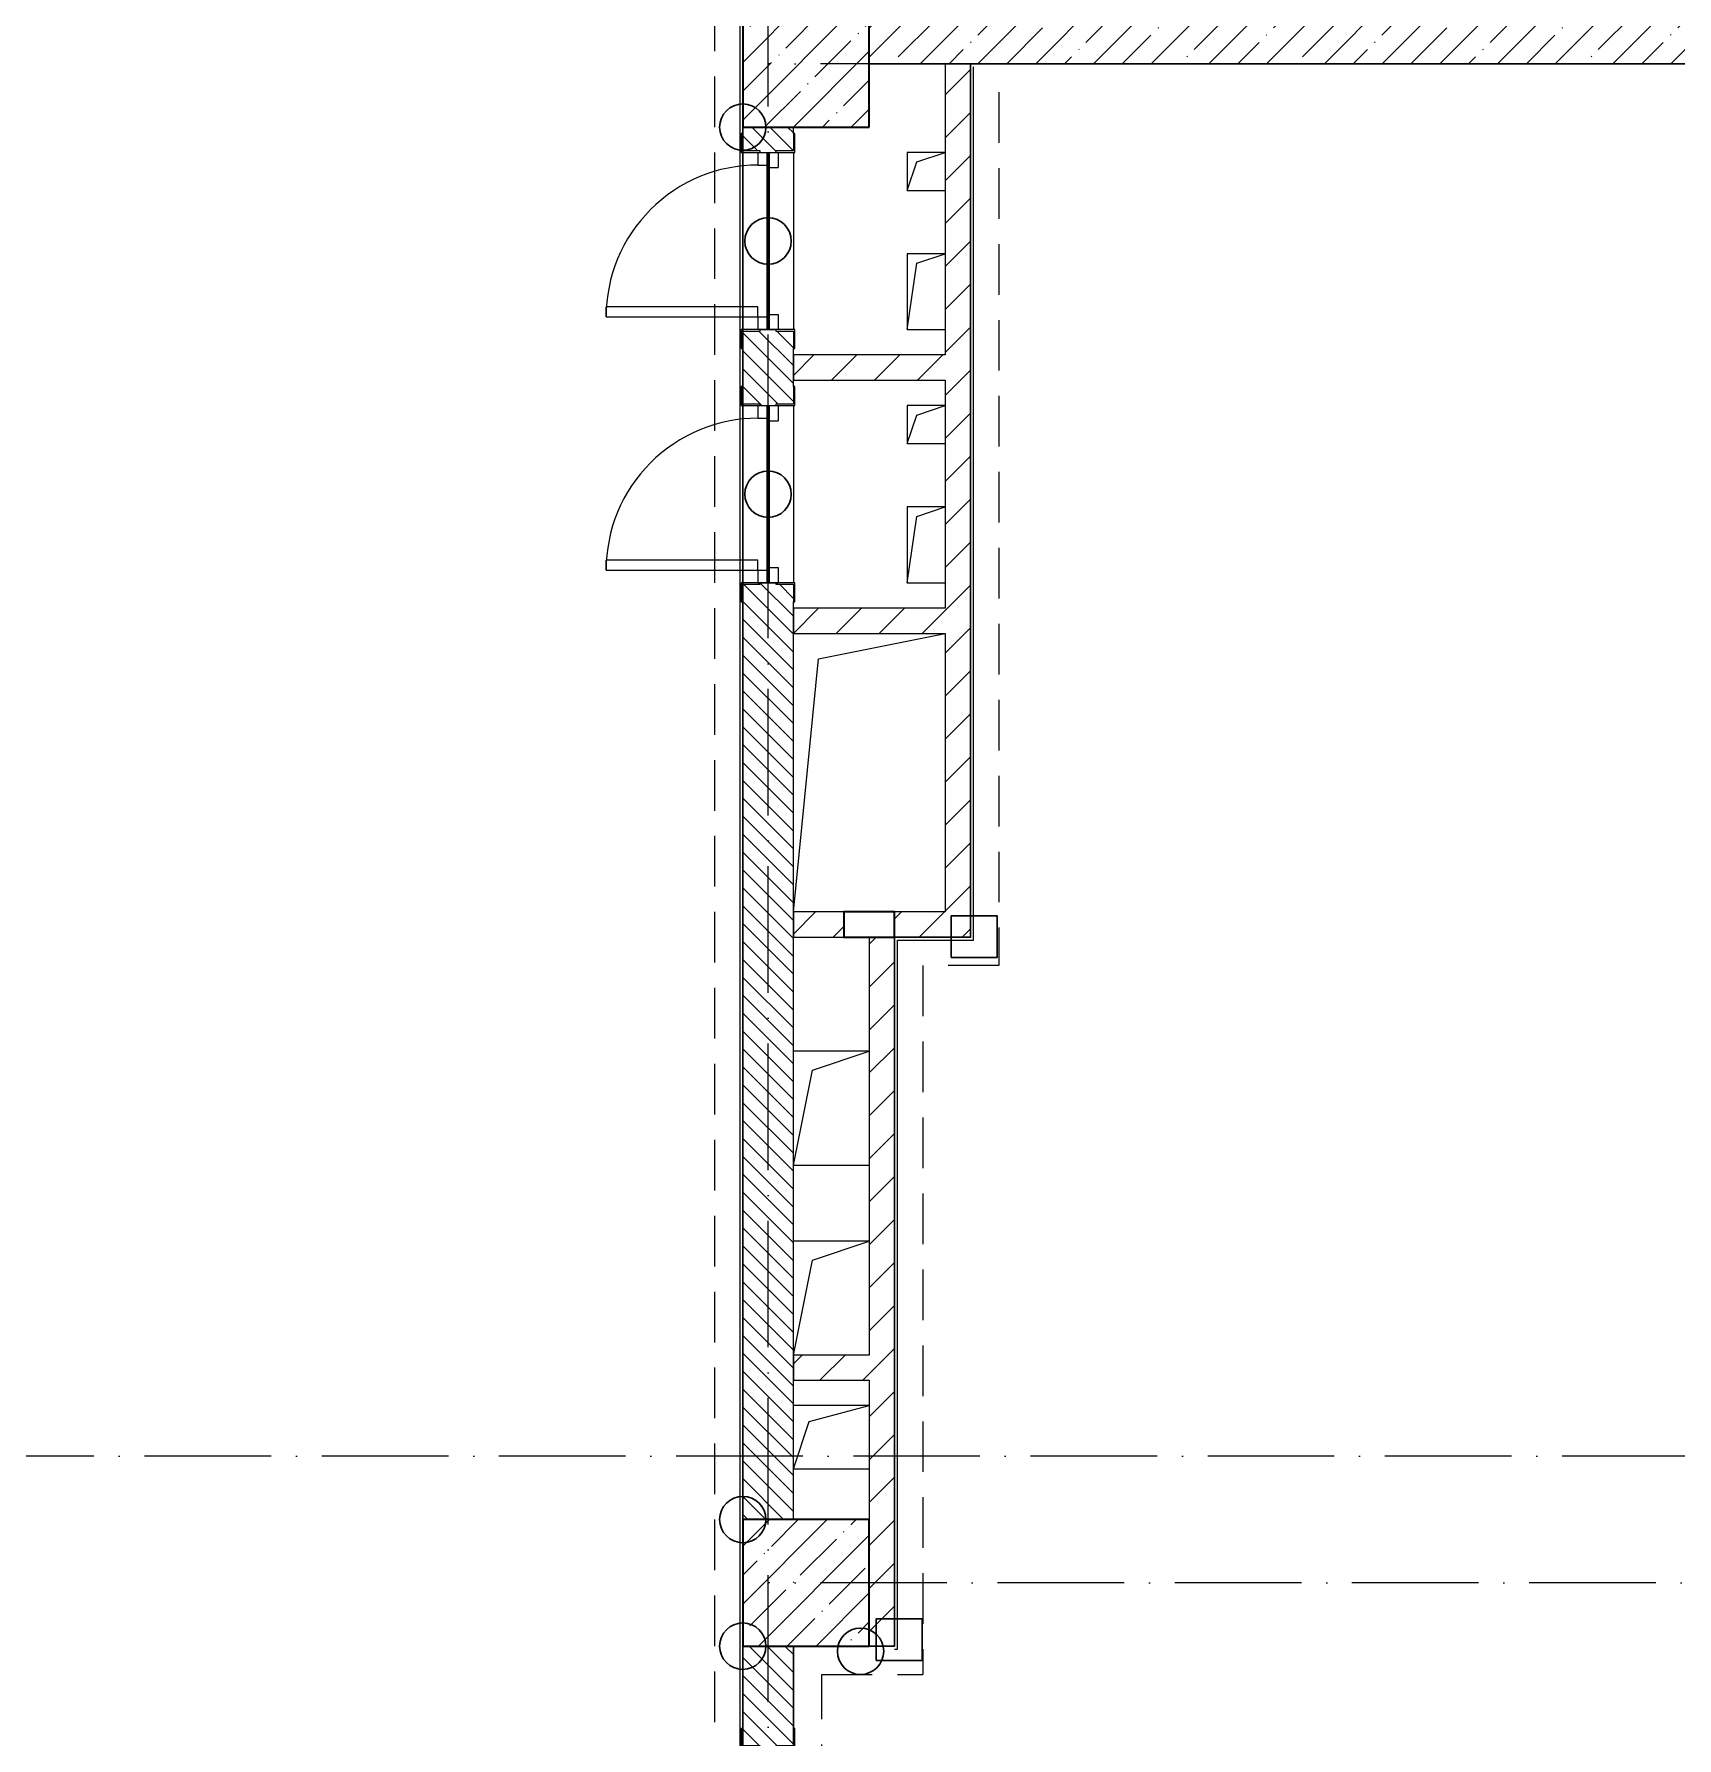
# Model space of a CAD drawing. Header units: millimetres. Extents: x -213536 to 1564669, y -45299 to 942238.
# Drawn here: x 523492 to 529983, y 427773 to 434503 of the extents above; entities that cross this region are included whole.
import ezdxf

# ---------------------------------------------------------------- set-up
doc = ezdxf.new("R2010")
doc.units = ezdxf.units.MM
doc.linetypes.add('50_200_ШТРИХ_1Т_ш5_п1_п1_', pattern=[700, 500, -100, 0, -100])
doc.linetypes.add('Штриховая _2 мм - 1 мм_', pattern=[300, 200, -100])
for name, color, linetype, lineweight in [('0-1', 7, 'Continuous', 5), ('0-2', 7, 'Continuous', 9), ('2) ПГП 4м', 4, 'Continuous', 30), ('2.3) ПГП шлюз 1.8 м-', 140, 'Continuous', 60), ('3) ЖБ 4м', 3, 'Continuous', 30), ('4) Метл уголки', 6, 'Continuous', 30), ('5) Швы', 2, 'Continuous', 30), ('Каркас_Импост', 7, 'Continuous', 13), ('Несущие колонны', 7, 'Continuous', 9), ('Несущие колонны-1', 7, 'Continuous', 35), ('Обобщенные модели', 7, 'Continuous', 9), ('Оси-2', 7, '50_200_ШТРИХ_1Т_ш5_п1_п1_', 9), ('Открывание-1', 7, 'Continuous', 9), ('Панель', 7, 'Continuous', 13), ('Стены', 7, 'Continuous', 9), ('Стены-1', 7, 'Continuous', 13), ('Штриховка разреза-1', 7, 'Continuous', 9)]:
    doc.layers.add(name, color=color, linetype=linetype, lineweight=lineweight)
doc.layers.add('СТ-1_1', color=7, linetype='Штриховая _2 мм - 1 мм_', lineweight=90, true_color=0x888888)
doc.layers.get('0-2').off()
pattern_1 = [(135, (0, 0), (-35.35534, -35.35534), [])]
pattern_2 = [(45, (0, 0), (-84.85281, 84.85281), [])]

# ---------------------------------------------------------------- blocks, each defined once
blk = doc.blocks.new('Ось 3 этаж')
at = {"layer": 'Оси-2'}
for p, q in [((526392.1, 423014.8), (526392.1, 477896.8)), ((536900.4, 434385.4), (526392.1, 434385.4)), ((535630.4, 428885.4), (428373.3, 428885.4)), ((536900.4, 428385.4), (526392.1, 428385.4))]:
    blk.add_line(p, q, dxfattribs=at)
blk = doc.blocks.new('BSC_Колонна _Прямоугольная - 500х500-V22-АИ2_03_План отделки стен 3-го этажа _Часть 2_')
at = {"layer": 'Несущие колонны'}
h = blk.add_hatch(dxfattribs=at)
h.set_pattern_fill('FP_30', color=256, style=0, pattern_type=2)
h.set_pattern_definition([(45, (-95850, -9150), (-114.04925, 114.04925), []), (45, (-95735.95, -9150), (-114.04925, 114.04925), [201.613, -40.323, 3.353, -36.97])])
h.paths.add_polyline_path([(-250, -250), (250, -250), (250, 250), (-250, 250)], flags=0)
at = {"layer": 'Несущие колонны-1'}
for p, q in [((250, 250), (-250, 250)), ((-250, 250), (-250, -250)), ((250, -250), (250, 250)), ((-250, -250), (250, -250))]:
    blk.add_line(p, q, dxfattribs=at)
blk = doc.blocks.new('BSC_Колонна _Прямоугольная - 500х500-V77-АИ2_03_План отделки стен 3-го этажа _Часть 2_')
at = {"layer": 'Несущие колонны'}
h = blk.add_hatch(dxfattribs=at)
h.set_pattern_fill('FP_87', color=256, style=0, pattern_type=2)
h.set_pattern_definition([(45, (-95850, -3150), (-114.04925, 114.04925), []), (45, (-95735.95, -3150), (-114.04925, 114.04925), [201.613, -40.323, 3.353, -36.97])])
h.paths.add_polyline_path([(-250, -250), (250, -250), (250, 250), (-250, 250)], flags=0)
at = {"layer": 'Несущие колонны-1'}
for p, q in [((250, 250), (-250, 250)), ((-250, 250), (-250, -250)), ((250, -250), (250, 250)), ((-250, -250), (250, -250))]:
    blk.add_line(p, q, dxfattribs=at)
blk = doc.blocks.new('Дверь_СКБ_1Ст_Внутренняя_ШЕР - СОШ_Д-1__Дв_700x1800h_Технический шкаф ЭОМ и СС_EI30-28555104-АИ2_03_План отделки стен 3-го этажа _Часть 2_')
at = {"layer": 'Каркас_Импост'}
for p, q in [((-287.5, 40), (-337.5, 40)), ((-337.5, 31), (-337.5, -31)), ((-287.5, 40), (-287.5, 0)), ((-287.5, 0), (-277.5, 0)), ((-277.5, 0), (-277.5, -40)), ((302.5, 0), (312.5, 0)), ((302.5, 0), (302.5, -40)), ((362.5, 40), (312.5, 40)), ((312.5, 40), (312.5, 0)), ((362.5, 31), (362.5, -31)), ((-277.5, -40), (-337.5, -40)), ((362.5, -40), (302.5, -40))]:
    blk.add_line(p, q, dxfattribs=at)
at = {"layer": 'Открывание-1'}
blk.add_arc((-287.5, 40), 600, 360, 90, dxfattribs=at)
at = {"layer": 'Панель'}
for p, q in [((-287.5, 640), (-247.5, 640)), ((-287.5, 640), (-287.5, 40)), ((-247.5, 40), (-247.5, 640)), ((-287.5, 40), (-247.5, 40))]:
    blk.add_line(p, q, dxfattribs=at)
blk = doc.blocks.new('Дверь_СКБ_1Ст_Внутренняя_ШЕР - СОШ_Д-1__Дв_700x1800h_Технический шкаф ЭОМ и СС_EI30-28561278-АИ2_03_План отделки стен 3-го этажа _Часть 2_')
at = {"layer": 'Каркас_Импост'}
for p, q in [((-287.5, 40), (-337.5, 40)), ((-337.5, 40), (-337.5, -40)), ((-287.5, 40), (-287.5, 0)), ((-287.5, 0), (-277.5, 0)), ((-277.5, 0), (-277.5, -40)), ((302.5, 0), (312.5, 0)), ((302.5, 0), (302.5, -40)), ((362.5, 40), (312.5, 40)), ((312.5, 40), (312.5, 0)), ((362.5, 31), (362.5, -31)), ((-277.5, -40), (-337.5, -40)), ((362.5, -40), (302.5, -40))]:
    blk.add_line(p, q, dxfattribs=at)
at = {"layer": 'Открывание-1'}
blk.add_arc((-287.5, 40), 600, 360, 90, dxfattribs=at)
at = {"layer": 'Панель'}
for p, q in [((-287.5, 640), (-247.5, 640)), ((-287.5, 640), (-287.5, 40)), ((-247.5, 40), (-247.5, 640)), ((-287.5, 40), (-247.5, 40))]:
    blk.add_line(p, q, dxfattribs=at)
blk = doc.blocks.new('154_Стойка_СКБ_Уголок - СМ-2180_200-28268025-АИ2_03_План отделки стен 3-го этажа _Часть 2_')
at = {"layer": 'Обобщенные модели'}
for p, q in [((125, 156), (125, 81)), ((200, 156), (125, 156)), ((131, 81), (131, 150)), ((131, 150), (200, 150)), ((200, 150), (200, 156)), ((125, 81), (131, 81)), ((131, 19), (125, 19)), ((125, 19), (125, -56)), ((131, -50), (131, 19)), ((125, -56), (200, -56)), ((200, -50), (131, -50)), ((200, -56), (200, -50))]:
    blk.add_line(p, q, dxfattribs=at)
blk = doc.blocks.new('Фахверк_СКБ_Уголок - 200_3960_зеркало-28268689-АИ2_03_План отделки стен 3-го этажа _Часть 2_')
at = {"layer": 'Обобщенные модели'}
for p, q in [((200, 156), (125, 156)), ((125, 156), (125, 81)), ((131, 81), (131, 150)), ((131, 150), (200, 150)), ((200, 150), (200, 156)), ((125, 81), (131, 81)), ((131, 19), (125, 19)), ((125, 19), (125, -56)), ((131, -50), (131, 19)), ((125, -56), (200, -56)), ((200, -50), (131, -50)), ((200, -56), (200, -50))]:
    blk.add_line(p, q, dxfattribs=at)
blk = doc.blocks.new('Фахверк_СКБ_Уголок - 200_3960-28268576-АИ2_03_План отделки стен 3-го этажа _Часть 2_')
at = {"layer": 'Обобщенные модели'}
for p, q in [((200, 156), (125, 156)), ((125, 156), (125, 81)), ((131, 81), (131, 150)), ((131, 150), (200, 150)), ((200, 150), (200, 156)), ((125, 81), (131, 81)), ((131, 19), (125, 19)), ((125, 19), (125, -56)), ((131, -50), (131, 19)), ((125, -56), (200, -56)), ((200, -50), (131, -50)), ((200, -56), (200, -50))]:
    blk.add_line(p, q, dxfattribs=at)
blk = doc.blocks.new('AR_Отверстие прямоугольное _в плите_ - AR_Отверстие прямоугольное _в плите_-30423637-АИ2_03_План отделки стен 3-го этажа _Часть 2_')
at = {"layer": 'Обобщенные модели'}
for p, q in [((75, 150), (-75, 150)), ((-75, 150), (-75, -150)), ((-37.5, 112.5), (75, 150)), ((-75, -150), (-37.5, 112.5)), ((-75, -150), (75, -150))]:
    blk.add_line(p, q, dxfattribs=at)
blk = doc.blocks.new('AR_Отверстие прямоугольное _в плите_ - AR_Отверстие прямоугольное _в плите_-30423627-АИ2_03_План отделки стен 3-го этажа _Часть 2_')
at = {"layer": 'Обобщенные модели'}
for p, q in [((75, 75), (-75, 75)), ((-75, 75), (-75, -75)), ((-37.5, 37.5), (75, 75)), ((-75, -75), (-37.5, 37.5)), ((-75, -75), (75, -75))]:
    blk.add_line(p, q, dxfattribs=at)
blk = doc.blocks.new('AR_Отверстие прямоугольное _в плите_ - AR_Отверстие прямоугольное _в плите_-30552713-АИ2_03_План отделки стен 3-го этажа _Часть 2_')
at = {"layer": 'Обобщенные модели'}
for p, q in [((-200, 450), (300, 550)), ((-300, -550), (-200, 450))]:
    blk.add_line(p, q, dxfattribs=at)
blk = doc.blocks.new('AR_Отверстие прямоугольное _в плите_ - AR_Отверстие прямоугольное _в плите_-30552572-АИ2_03_План отделки стен 3-го этажа _Часть 2_')
at = {"layer": 'Обобщенные модели'}
for p, q in [((150, 125), (-150, 125)), ((-87.5, 62.5), (150, 125)), ((-150, -125), (-87.5, 62.5)), ((-150, -125), (150, -125))]:
    blk.add_line(p, q, dxfattribs=at)
blk = doc.blocks.new('AR_Отверстие прямоугольное _в плите_ - AR_Отверстие прямоугольное _в плите_-V243-АИ2_03_План отделки стен 3-го этажа _Часть 2_')
at = {"layer": 'Обобщенные модели'}
for p, q in [((150, 225), (-150, 225)), ((-75, 150), (150, 225)), ((-150, -225), (-75, 150))]:
    blk.add_line(p, q, dxfattribs=at)
blk = doc.blocks.new('AR_Отверстие прямоугольное _в плите_ - AR_Отверстие прямоугольное _в плите_-V241-АИ2_03_План отделки стен 3-го этажа _Часть 2_')
at = {"layer": 'Обобщенные модели'}
for p, q in [((150, 225), (-150, 225)), ((-75, 150), (150, 225)), ((-150, -225), (-75, 150)), ((-150, -225), (150, -225))]:
    blk.add_line(p, q, dxfattribs=at)
blk = doc.blocks.new('BSC_Колонна _Прямоугольная1 - 200х100 _металл_-35191367-АИ2_03_План отделки стен 3-го этажа _Часть 2_')
at = {"layer": 'Несущие колонны-1'}
for p, q in [((100, 50), (-100, 50)), ((-100, 50), (-100, -50)), ((100, -50), (100, 50)), ((-100, -50), (100, -50))]:
    blk.add_line(p, q, dxfattribs=at)
blk = doc.blocks.new('0125-Р-ОО-Ш2-АР-о_23_10_2024_rvt-1-АИ2_03_План отделки стен 3-го этажа _Часть 2_')
at = {"layer": 'Штриховка разреза-1'}
h = blk.add_hatch(dxfattribs=at)
h.set_pattern_fill('FP_2', color=256, style=0, pattern_type=2)
h.set_pattern_definition([(45, (0, 0), (-114.04925, 114.04925), []), (45, (114.05, 0), (-114.04925, 114.04925), [201.612, -40.322, 3.353, -36.97])])
h.paths.add_polyline_path([(103100, 9150), (103100, 9400), (96100, 9400), (96100, 9150), (102188.9, 9150)], flags=0)
h = blk.add_hatch(dxfattribs=at)
h.set_pattern_fill('FP_3', color=256, style=0, pattern_type=2)
h.set_pattern_definition(pattern_2)
h.paths.add_polyline_path([(96400, 5800), (96500, 5800), (96500, 9150), (96400, 9150), (96400, 6900)], flags=0)
h = blk.add_hatch(dxfattribs=at)
h.set_pattern_fill('FP_1', color=256, style=0, pattern_type=2)
h.set_pattern_definition(pattern_1)
h.paths.add_polyline_path([(95800, 3400), (95800, 7094), (95731, 7094), (95731, 7100), (95669, 7100), (95669, 7094), (95600, 7094), (95600, 3400)], flags=0)
h.paths.add_polyline_path([(95731, 7800), (95731, 7806), (95800, 7806), (95800, 8094), (95731, 8094), (95731, 8100), (95669, 8100), (95669, 8094), (95600, 8094), (95600, 7806), (95669, 7806), (95669, 7800)], flags=0)
h.paths.add_polyline_path([(95731, 8800), (95731, 8806), (95800, 8806), (95800, 8900), (95600, 8900), (95600, 8806), (95669, 8806), (95669, 8800)], flags=0)
h = blk.add_hatch(dxfattribs=at)
h.set_pattern_fill('FP_3', color=256, style=0, pattern_type=2)
h.set_pattern_definition(pattern_2)
h.paths.add_polyline_path([(96400, 7900), (96400, 8000), (95800, 8000), (95800, 7900)], flags=0)
h = blk.add_hatch(dxfattribs=at)
h.set_pattern_fill('FP_3', color=256, style=0, pattern_type=2)
h.set_pattern_definition(pattern_2)
h.paths.add_polyline_path([(95800, 6900), (96400, 6900), (96400, 7000), (95800, 7000), (95800, 6948.8)], flags=0)
h = blk.add_hatch(dxfattribs=at)
h.set_pattern_fill('FP_3', color=256, style=0, pattern_type=2)
h.set_pattern_definition(pattern_2)
h.paths.add_polyline_path([(96000, 5700), (96000, 5800), (95800, 5800), (95800, 5700)], flags=0)
h.paths.add_polyline_path([(96500, 5700), (96500, 5800), (96200, 5800), (96200, 5700)], flags=0)
h = blk.add_hatch(dxfattribs=at)
h.set_pattern_fill('FP_3', color=256, style=0, pattern_type=2)
h.set_pattern_definition(pattern_2)
h.paths.add_polyline_path([(96100, 2900), (96200, 2900), (96200, 5700), (96100, 5700), (96100, 3400)], flags=0)
h = blk.add_hatch(dxfattribs=at)
h.set_pattern_fill('FP_3', color=256, style=0, pattern_type=2)
h.set_pattern_definition(pattern_2)
h.paths.add_polyline_path([(96100, 3950), (96100, 4050), (95800, 4050), (95800, 3950)], flags=0)
h = blk.add_hatch(dxfattribs=at)
h.set_pattern_fill('FP_1', color=256, style=0, pattern_type=2)
h.set_pattern_definition(pattern_1)
h.paths.add_polyline_path([(95600, 400), (95800, 400), (95800, 794), (95731, 794), (95731, 800), (95669, 800), (95669, 794), (95600, 794), (95600, 725)], flags=0)
h.paths.add_polyline_path([(95731, 2500), (95731, 2506), (95800, 2506), (95800, 2900), (95600, 2900), (95600, 2506), (95669, 2506), (95669, 2500)], flags=0)
at = {"layer": 'Стены'}
for p, q in [((95800, 8800), (95800, 8100)), ((95800, 7800), (95800, 7100))]:
    blk.add_line(p, q, dxfattribs=at)
at = {"layer": 'Стены-1'}
for p, q in [((96100, 9150), (103100, 9150)), ((96400, 9150), (96400, 8000)), ((96500, 9150), (96400, 9150)), ((96500, 5800), (96500, 9150)), ((95600, 8900), (95600, 8875)), ((95800, 8875), (95800, 8900)), ((95669, 8800), (95731, 8800)), ((95731, 8100), (95669, 8100)), ((95600, 8025), (95600, 7875)), ((95800, 7875), (95800, 8025)), ((96400, 8000), (95800, 8000)), ((95800, 8000), (95800, 7900)), ((95800, 7900), (96400, 7900)), ((96400, 7900), (96400, 7000)), ((95669, 7800), (95731, 7800)), ((95731, 7100), (95669, 7100)), ((95600, 7025), (95600, 3400)), ((95800, 3400), (95800, 7025)), ((96400, 7000), (95800, 7000)), ((95800, 7000), (95800, 6900)), ((95800, 6900), (96400, 6900)), ((96400, 6900), (96400, 5800)), ((96000, 5800), (95800, 5800)), ((95800, 5800), (95800, 5700)), ((96400, 5800), (96200, 5800)), ((96500, 5700), (96500, 5800)), ((95800, 5700), (96000, 5700)), ((96100, 5700), (96100, 4050)), ((96200, 2900), (96200, 5700)), ((96200, 5700), (96500, 5700)), ((96100, 4050), (95800, 4050)), ((95800, 4050), (95800, 3950)), ((95800, 3950), (96100, 3950)), ((96100, 3950), (96100, 3400)), ((95600, 2900), (95600, 2575)), ((95800, 2575), (95800, 2900)), ((96100, 2900), (96200, 2900))]:
    blk.add_line(p, q, dxfattribs=at)
at = {"layer": '0-2'}
for name, p in [('BSC_Колонна _Прямоугольная - 500х500-V22-АИ2_03_План отделки стен 3-го этажа _Часть 2_', (95850, 9150)), ('AR_Отверстие прямоугольное _в плите_ - AR_Отверстие прямоугольное _в плите_-30423627-АИ2_03_План отделки стен 3-го этажа _Часть 2_', (96325, 8725)), ('AR_Отверстие прямоугольное _в плите_ - AR_Отверстие прямоугольное _в плите_-30423637-АИ2_03_План отделки стен 3-го этажа _Часть 2_', (96325, 8250)), ('AR_Отверстие прямоугольное _в плите_ - AR_Отверстие прямоугольное _в плите_-30423627-АИ2_03_План отделки стен 3-го этажа _Часть 2_', (96325, 7725)), ('AR_Отверстие прямоугольное _в плите_ - AR_Отверстие прямоугольное _в плите_-30423637-АИ2_03_План отделки стен 3-го этажа _Часть 2_', (96325, 7250)), ('AR_Отверстие прямоугольное _в плите_ - AR_Отверстие прямоугольное _в плите_-30552713-АИ2_03_План отделки стен 3-го этажа _Часть 2_', (96100, 6350)), ('BSC_Колонна _Прямоугольная1 - 200х100 _металл_-35191367-АИ2_03_План отделки стен 3-го этажа _Часть 2_', (96100, 5750)), ('AR_Отверстие прямоугольное _в плите_ - AR_Отверстие прямоугольное _в плите_-V241-АИ2_03_План отделки стен 3-го этажа _Часть 2_', (95950, 5025)), ('AR_Отверстие прямоугольное _в плите_ - AR_Отверстие прямоугольное _в плите_-V243-АИ2_03_План отделки стен 3-го этажа _Часть 2_', (95950, 4275)), ('AR_Отверстие прямоугольное _в плите_ - AR_Отверстие прямоугольное _в плите_-30552572-АИ2_03_План отделки стен 3-го этажа _Часть 2_', (95950, 3725)), ('BSC_Колонна _Прямоугольная - 500х500-V77-АИ2_03_План отделки стен 3-го этажа _Часть 2_', (95850, 3150))]:
    blk.add_blockref(name, p, dxfattribs=at)
for name, p, rotation in [('Фахверк_СКБ_Уголок - 200_3960_зеркало-28268689-АИ2_03_План отделки стен 3-го этажа _Часть 2_', (95750, 8675), 89.9999999999999), ('Дверь_СКБ_1Ст_Внутренняя_ШЕР - СОШ_Д-1__Дв_700x1800h_Технический шкаф ЭОМ и СС_EI30-28555104-АИ2_03_План отделки стен 3-го этажа _Часть 2_', (95700, 8437.5), 89.9999999999999), ('Фахверк_СКБ_Уголок - 200_3960-28268576-АИ2_03_План отделки стен 3-го этажа _Часть 2_', (95650, 8225), 269.9999999999999), ('Фахверк_СКБ_Уголок - 200_3960_зеркало-28268689-АИ2_03_План отделки стен 3-го этажа _Часть 2_', (95750, 7675), 89.9999999999999), ('Дверь_СКБ_1Ст_Внутренняя_ШЕР - СОШ_Д-1__Дв_700x1800h_Технический шкаф ЭОМ и СС_EI30-28561278-АИ2_03_План отделки стен 3-го этажа _Часть 2_', (95700, 7437.5), 89.9999999999999), ('154_Стойка_СКБ_Уголок - СМ-2180_200-28268025-АИ2_03_План отделки стен 3-го этажа _Часть 2_', (95650, 7225), 269.9999999999999), ('Фахверк_СКБ_Уголок - 200_3960-28268576-АИ2_03_План отделки стен 3-го этажа _Часть 2_', (95750, 2375), 89.9999999999999)]:
    blk.add_blockref(name, p, dxfattribs=dict(at, rotation=rotation))
blk = doc.blocks.new('3этНиз')
at = {"layer": 'СТ-1_1', "lineweight": 25}
for p, q in [((526180.1, 451735.4), (526180.1, 425497.4)), ((527304.1, 434273.4), (527304.1, 430823.4)), ((527004.1, 430823.4), (527004.1, 428023.4)), ((527304.1, 430823.4), (527004.1, 430823.4)), ((526604.1, 425747.4), (526604.1, 428023.4)), ((526604.1, 428023.4), (527004.1, 428023.4))]:
    blk.add_line(p, q, dxfattribs=at)
at = {"layer": 'Стены-1'}
for p, q in [((526280.1, 451838.4), (526280.1, 425397.4)), ((527192.1, 434385.4), (527192.1, 430935.4)), ((527204.1, 434385.4), (527192.1, 434385.4)), ((527204.1, 430923.4), (527204.1, 434373.4)), ((526292.1, 434110.4), (526292.1, 434135.4)), ((526292.1, 433335.4), (526292.1, 434035.4)), ((526292.1, 433110.4), (526292.1, 433260.4)), ((526292.1, 432335.4), (526292.1, 433035.4)), ((526292.1, 428635.4), (526292.1, 432260.4)), ((526892.1, 430935.4), (526892.1, 428135.4)), ((527192.1, 430935.4), (526892.1, 430935.4)), ((526904.1, 428123.4), (526904.1, 430923.4)), ((526904.1, 430923.4), (527204.1, 430923.4)), ((526292.1, 427810.4), (526292.1, 428135.4)), ((526892.1, 428123.4), (526904.1, 428123.4))]:
    blk.add_line(p, q, dxfattribs=at)
at = {"layer": '0-1'}
blk.add_blockref('0125-Р-ОО-Ш2-АР-о_23_10_2024_rvt-1-АИ2_03_План отделки стен 3-го этажа _Часть 2_', (430692.1, 425235.4), dxfattribs=at)

msp = doc.modelspace()

# ---------------------------------------------------------------- linework, layer by layer
at = {"layer": '2) ПГП 4м'}
for points in [[(526792.1, 428135.4), (526892.1, 428135.4), (526892.1, 430935.4), (527192.1, 430935.4), (527192.1, 434385.4)], [(526292.1, 428635.4), (526292.1, 434135.4)], [(526292.1, 425635.4), (526292.1, 428135.4)], [(526492.1, 425635.4), (526492.1, 428135.4)]]:
    msp.add_lwpolyline(points, dxfattribs=at)
at = {"layer": '2.3) ПГП шлюз 1.8 м-'}
for points in [[(526392.1, 433335.4), (526392.1, 434035.4)], [(526392.1, 432335.4), (526392.1, 433035.4)]]:
    msp.add_lwpolyline(points, dxfattribs=at)
at = {"layer": '3) ЖБ 4м'}
for points in [[(526292.1, 434135.4), (526292.1, 434635.4)], [(527192.1, 434385.4), (533792.1, 434385.4), (533792.1, 434122.9), (534042.1, 434122.9)], [(526292.1, 428135.4), (526292.1, 428635.4)], [(526492.1, 428135.4), (526792.1, 428135.4)]]:
    msp.add_lwpolyline(points, dxfattribs=at)
at = {"layer": '4) Метл уголки'}
for points in [[(527116, 430855.4), (527297.3, 430855.4), (527297.3, 431020.2), (527116, 431020.2)], [(526819.3, 428078.2), (527000.6, 428078.2), (527000.6, 428242.9), (526819.3, 428242.9)]]:
    msp.add_lwpolyline(points, close=True, dxfattribs=at)
at = {"layer": '5) Швы'}
for centre in [(526292.1, 434135.4), (526392.1, 433685.4), (526392.1, 432685.4), (526292.1, 428635.4), (526292.1, 428135.4), (526757.7, 428115.1)]:
    msp.add_circle(centre, 91.6, dxfattribs=at)

# ---------------------------------------------------------------- block references
at = {"color": 5, "lineweight": 30}
msp.add_blockref('Ось 3 этаж', (0, 0), dxfattribs=at)
at = {"layer": '3) ЖБ 4м'}
msp.add_blockref('3этНиз', (0, 0), dxfattribs=at)

doc.saveas('drawing.dxf')
